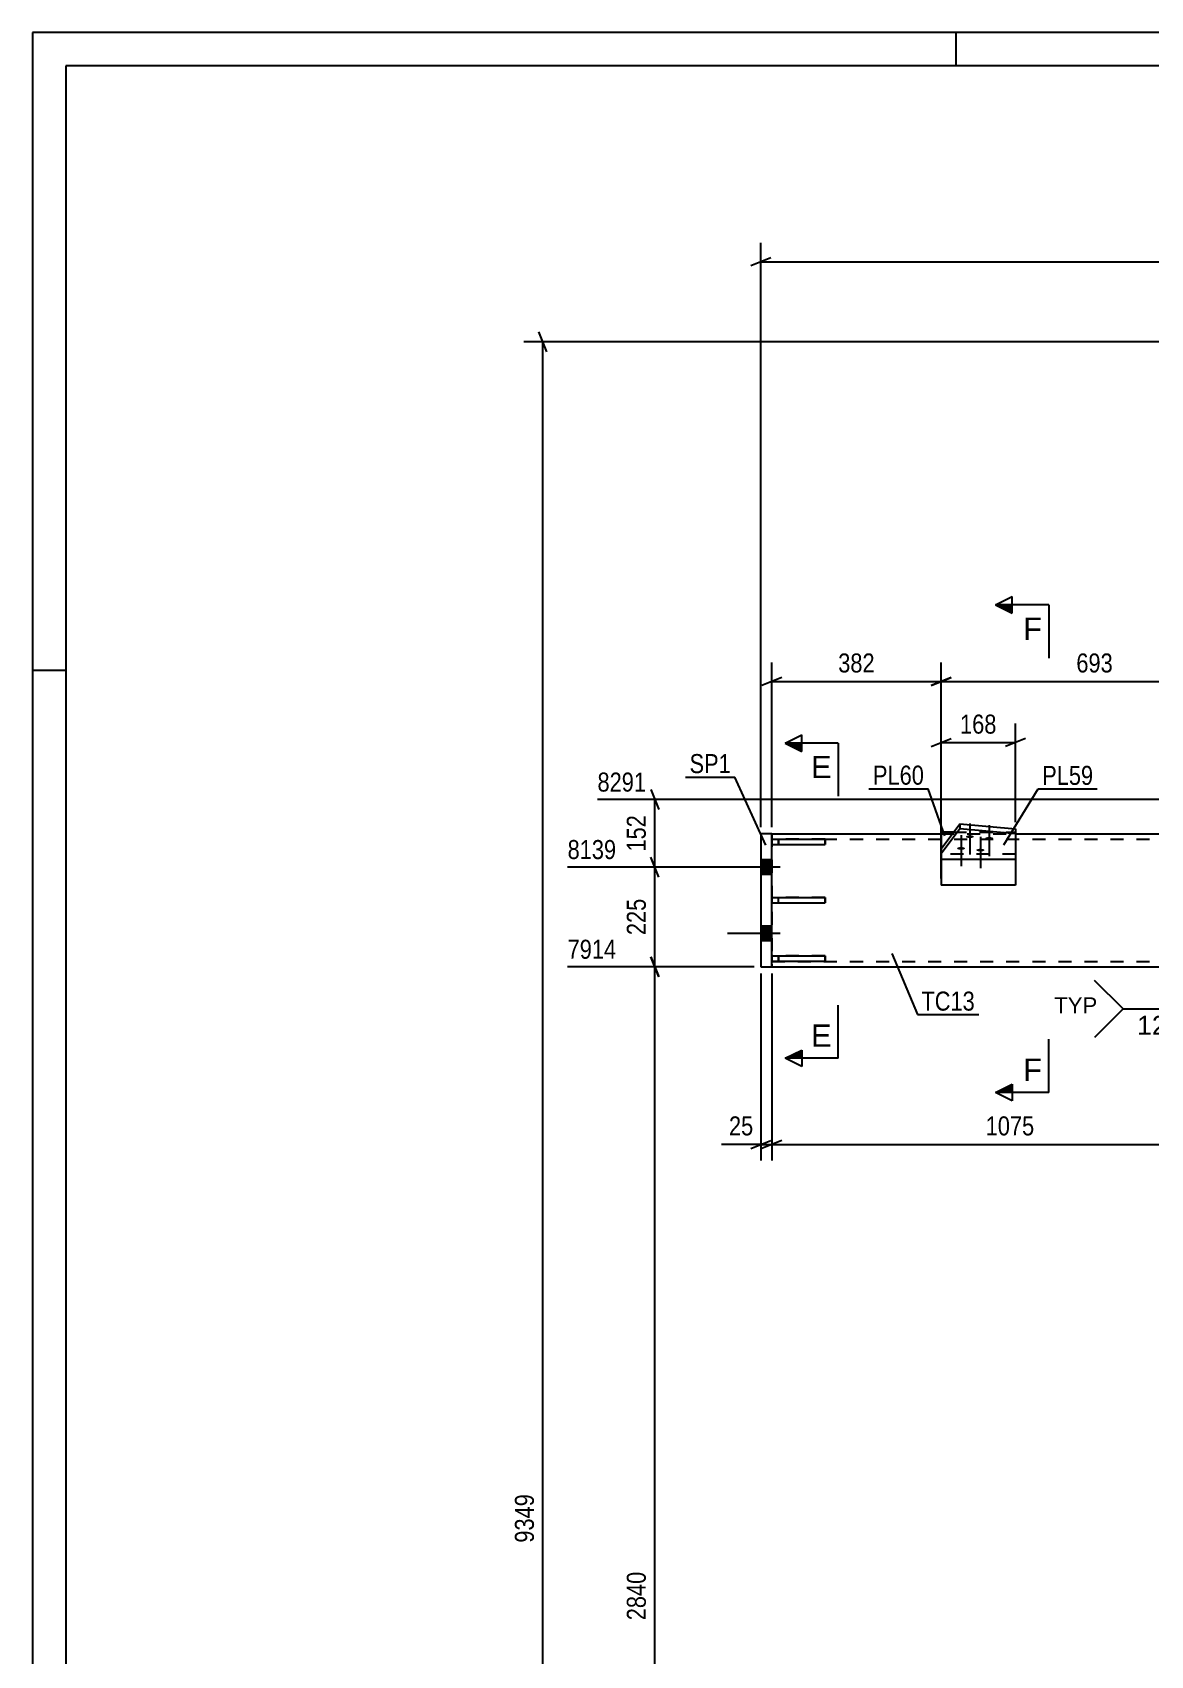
# Model space of a CAD drawing. Header units: millimetres. Extents: x 0 to 1189, y 0 to 841.
# Drawn here: x 0 to 168.2, y 596.8 to 841 of the extents above; entities that cross this region are included whole.
import ezdxf

# ---------------------------------------------------------------- set-up
doc = ezdxf.new("R2010")
doc.units = ezdxf.units.MM
doc.linetypes.add('DXK_LINE_DOT2', pattern=[3.9198, 1.9599, -1.9599])
doc.styles.add('Arial', font='ARIAL.TTF', dxfattribs={"height": 0.2})
doc.styles.add('Arial Narrow', font='ARIALN.TTF', dxfattribs={"height": 0.2})

# ---------------------------------------------------------------- blocks, each defined once
blk = doc.blocks.new('Unknown-682122038-1161')
at = {"color": 5, "linetype": 'Continuous'}
for p, q in [((1189, 841), (0, 841)), ((0, 841), (0, 0)), ((139, 836), (139, 841)), ((1184, 836), (5, 836)), ((5, 836), (5, 5)), ((5, 745), (0, 745))]:
    blk.add_line(p, q, dxfattribs=at)
blk = doc.blocks.new('Part-682122038-6220 - 6126')
at = {"color": 2, "linetype": 'Continuous'}
for p, q in [((111.25, 710.84), (119.25, 710.84)), ((111.25, 710.84), (111.25, 710.04)), ((119.25, 710.84), (119.25, 710.04)), ((111.25, 710.04), (119.25, 710.04))]:
    blk.add_line(p, q, dxfattribs=at)
at = {"color": 7, "linetype": 'DXK_LINE_DOT2'}
blk.add_line((112.25, 710.04), (112.25, 710.84), dxfattribs=at)
blk = doc.blocks.new('Part-682122038-6221 - 6126')
at = {"color": 2, "linetype": 'Continuous'}
for p, q in [((111.25, 719.61), (119.25, 719.61)), ((111.25, 719.61), (111.25, 718.81)), ((111.25, 718.81), (119.25, 718.81)), ((119.25, 719.61), (119.25, 718.81))]:
    blk.add_line(p, q, dxfattribs=at)
at = {"color": 7, "linetype": 'DXK_LINE_DOT2'}
blk.add_line((112.25, 718.81), (112.25, 719.61), dxfattribs=at)
blk = doc.blocks.new('Part-682122038-6225 - 6126')
at = {"color": 7, "linetype": 'DXK_LINE_DOT2'}
for p, q in [((119.25, 702.08), (111.25, 702.08)), ((111.25, 702.08), (111.25, 701.28)), ((111.25, 701.28), (119.25, 701.28)), ((112.25, 702.08), (112.25, 701.28)), ((119.25, 701.28), (119.25, 702.08))]:
    blk.add_line(p, q, dxfattribs=at)
blk = doc.blocks.new('Part-682122038-6161 - 6126')
at = {"color": 2, "linetype": 'Continuous'}
for p, q in [((111.25, 720.44), (136.72, 720.44)), ((147.91, 720.44), (182.91, 720.44)), ((111.25, 700.44), (182.91, 700.44))]:
    blk.add_line(p, q, dxfattribs=at)
at = {"color": 7, "linetype": 'DXK_LINE_DOT2'}
for p, q in [((111.25, 720.44), (111.25, 700.44)), ((136.72, 720.44), (147.91, 720.44)), ((182.91, 700.44), (182.91, 720.44)), ((111.25, 719.64), (182.91, 719.64)), ((111.25, 701.24), (182.91, 701.24))]:
    blk.add_line(p, q, dxfattribs=at)
blk = doc.blocks.new('Part-682122038-6235 - 6126')
at = {"color": 2, "linetype": 'Continuous'}
for p, q in [((138.6, 720.7), (136.72, 720.7)), ((136.72, 720.7), (136.72, 718.2)), ((136.72, 716.64), (136.72, 712.7)), ((147.91, 716.64), (147.91, 712.7)), ((147.91, 712.7), (136.72, 712.7))]:
    blk.add_line(p, q, dxfattribs=at)
at = {"color": 7, "linetype": 'DXK_LINE_DOT2'}
for p, q in [((138.6, 720.7), (147.91, 720.7)), ((147.91, 720.7), (147.91, 716.64)), ((136.72, 718.2), (136.72, 716.64))]:
    blk.add_line(p, q, dxfattribs=at)
blk = doc.blocks.new('Part-682122038-6171 - 6126')
at = {"color": 2, "linetype": 'Continuous'}
for p, q in [((109.58, 720.44), (109.58, 700.44)), ((111.25, 720.44), (109.58, 720.44)), ((111.25, 700.44), (111.25, 720.44)), ((109.58, 700.44), (111.25, 700.44))]:
    blk.add_line(p, q, dxfattribs=at)
blk = doc.blocks.new('Part-682122038-6222 - 6126')
at = {"color": 2, "linetype": 'Continuous'}
for p, q in [((111.25, 702.08), (119.25, 702.08)), ((111.25, 702.08), (111.25, 701.28)), ((111.25, 701.28), (119.25, 701.28)), ((119.25, 702.08), (119.25, 701.28))]:
    blk.add_line(p, q, dxfattribs=at)
at = {"color": 7, "linetype": 'DXK_LINE_DOT2'}
blk.add_line((112.25, 701.28), (112.25, 702.08), dxfattribs=at)
blk = doc.blocks.new('Part-682122038-6223 - 6126')
at = {"color": 7, "linetype": 'DXK_LINE_DOT2'}
for p, q in [((119.25, 710.84), (111.25, 710.84)), ((111.25, 710.84), (111.25, 710.04)), ((112.25, 710.04), (112.25, 710.84)), ((119.25, 710.04), (119.25, 710.84)), ((111.25, 710.04), (119.25, 710.04))]:
    blk.add_line(p, q, dxfattribs=at)
blk = doc.blocks.new('Part-682122038-6224 - 6126')
at = {"color": 7, "linetype": 'DXK_LINE_DOT2'}
for p, q in [((119.25, 719.61), (111.25, 719.61)), ((111.25, 719.61), (111.25, 718.81)), ((111.25, 718.81), (119.25, 718.81)), ((112.25, 719.61), (112.25, 718.81)), ((119.25, 718.81), (119.25, 719.61))]:
    blk.add_line(p, q, dxfattribs=at)
blk = doc.blocks.new('Part-682122038-6268 - 6126')
at = {"color": 2, "linetype": 'Continuous'}
for p, q in [((136.72, 718.2), (139.53, 721.95)), ((139.53, 721.2), (136.72, 717.44)), ((139.53, 721.95), (147.91, 721.21)), ((139.53, 721.95), (139.53, 721.2)), ((147.91, 720.46), (139.53, 721.2)), ((147.91, 721.21), (147.91, 716.64)), ((136.72, 718.2), (136.72, 716.64)), ((136.72, 716.64), (147.91, 716.64))]:
    blk.add_line(p, q, dxfattribs=at)
at = {"color": 7, "linetype": 'DXK_LINE_DOT2'}
for p, q in [((136.72, 717.39), (136.72, 717.44)), ((147.91, 717.39), (136.72, 717.39))]:
    blk.add_line(p, q, dxfattribs=at)
blk = doc.blocks.new('Bolt-682122038-6271 - 6126')
at = {"linetype": 'Continuous'}
for points in [[(109.58, 716.54), (109.58, 714.34), (111.25, 714.34), (111.25, 716.54)], [(109.58, 716.54), (109.58, 714.34), (111.25, 714.34), (111.25, 716.54)], [(109.58, 706.54), (109.58, 704.34), (111.25, 704.34), (111.25, 706.54)], [(109.58, 706.54), (109.58, 704.34), (111.25, 704.34), (111.25, 706.54)]]:
    blk.add_hatch(color=1, dxfattribs=at).paths.add_polyline_path(points)
at = {"color": 1, "linetype": 'Continuous'}
for p, q in [((111.25, 716.54), (109.58, 716.54)), ((111.25, 716.54), (109.58, 716.54)), ((112.52, 715.44), (104.58, 715.44)), ((112.52, 715.44), (104.58, 715.44)), ((111.25, 714.34), (109.58, 714.34)), ((111.25, 714.34), (109.58, 714.34)), ((111.25, 706.54), (109.58, 706.54)), ((111.25, 706.54), (109.58, 706.54)), ((112.52, 705.44), (104.58, 705.44)), ((112.52, 705.44), (104.58, 705.44)), ((111.25, 704.34), (109.58, 704.34)), ((111.25, 704.34), (109.58, 704.34))]:
    blk.add_line(p, q, dxfattribs=at)
blk = doc.blocks.new('Bolt-682122038-6276 - 6126')
at = {"linetype": 'Continuous'}
for points in [[(139.72, 718.45), (139.85, 718.44), (139.97, 718.43), (140.08, 718.41), (140.17, 718.38), (140.24, 718.34), (140.29, 718.3), (140.32, 718.26), (140.32, 718.22), (140.29, 718.18), (140.24, 718.14), (140.17, 718.1), (140.08, 718.07), (139.97, 718.05), (139.85, 718.04), (139.72, 718.04), (139.6, 718.04), (139.48, 718.05), (139.37, 718.07), (139.28, 718.1), (139.2, 718.14), (139.15, 718.18), (139.13, 718.22), (139.13, 718.26), (139.15, 718.3), (139.2, 718.34), (139.28, 718.38), (139.37, 718.41), (139.48, 718.43), (139.6, 718.44)], [(141.05, 720.21), (141.17, 720.21), (141.29, 720.19), (141.4, 720.17), (141.49, 720.14), (141.57, 720.11), (141.62, 720.07), (141.64, 720.03), (141.64, 719.99), (141.62, 719.94), (141.57, 719.9), (141.49, 719.87), (141.4, 719.84), (141.29, 719.82), (141.17, 719.81), (141.05, 719.8), (140.92, 719.81), (140.8, 719.82), (140.7, 719.84), (140.6, 719.87), (140.53, 719.9), (140.48, 719.94), (140.45, 719.99), (140.45, 720.03), (140.48, 720.07), (140.53, 720.11), (140.6, 720.14), (140.7, 720.17), (140.8, 720.19), (140.92, 720.21)], [(142.63, 718.19), (142.75, 718.19), (142.87, 718.17), (142.98, 718.15), (143.08, 718.12), (143.15, 718.09), (143.2, 718.05), (143.23, 718.01), (143.23, 717.96), (143.2, 717.92), (143.15, 717.88), (143.08, 717.85), (142.98, 717.82), (142.87, 717.8), (142.75, 717.78), (142.63, 717.78), (142.5, 717.78), (142.39, 717.8), (142.28, 717.82), (142.18, 717.85), (142.11, 717.88), (142.06, 717.92), (142.03, 717.96), (142.03, 718.01), (142.06, 718.05), (142.11, 718.09), (142.18, 718.12), (142.28, 718.15), (142.39, 718.17), (142.5, 718.19)], [(143.95, 719.96), (144.08, 719.95), (144.2, 719.94), (144.31, 719.92), (144.4, 719.89), (144.47, 719.86), (144.52, 719.82), (144.55, 719.77), (144.55, 719.73), (144.52, 719.69), (144.47, 719.65), (144.4, 719.62), (144.31, 719.59), (144.2, 719.57), (144.08, 719.55), (143.95, 719.55), (143.83, 719.55), (143.71, 719.57), (143.6, 719.59), (143.51, 719.62), (143.43, 719.65), (143.38, 719.69), (143.36, 719.73), (143.36, 719.77), (143.38, 719.82), (143.43, 719.86), (143.51, 719.89), (143.6, 719.92), (143.71, 719.94), (143.83, 719.95)]]:
    blk.add_hatch(color=1, dxfattribs=at).paths.add_polyline_path(points)
at = {"color": 1, "linetype": 'Continuous'}
for p, q in [((141.05, 722.01), (141.05, 717.31)), ((143.95, 721.76), (143.95, 717.06)), ((139.72, 720.25), (139.72, 715.55)), ((142.63, 719.99), (142.63, 715.29))]:
    blk.add_line(p, q, dxfattribs=at)
blk = doc.blocks.new('StraightDimension-682122038-15613 - 6126')
at = {"color": 7, "linetype": 'Continuous'}
for p, q in [((111.25, 699.44), (111.25, 671.31)), ((182.91, 699.44), (182.91, 671.31)), ((112.75, 674.31), (109.75, 673.11)), ((181.41, 673.11), (184.41, 674.31)), ((111.25, 673.71), (182.91, 673.71))]:
    blk.add_line(p, q, dxfattribs=at)
at = {"color": 0}
blk.add_wipeout([(151.34, 674.46), (151.34, 678.66), (142.83, 678.66), (142.83, 674.46)], dxfattribs=at)
at = {"color": 3, "style": 'Arial Narrow'}
blk.add_text('1075', height=2.863, dxfattribs=at).set_placement((143.43, 675.06))
blk = doc.blocks.new('StraightDimension-682122038-15614 - 6126')
at = {"color": 7, "linetype": 'Continuous'}
for p, q in [((109.58, 699.44), (109.58, 671.31)), ((111.25, 699.44), (111.25, 671.31)), ((108.08, 673.11), (111.08, 674.31)), ((112.75, 674.31), (109.75, 673.11)), ((109.58, 673.71), (111.25, 673.71))]:
    blk.add_line(p, q, dxfattribs=at)
at = {"color": 0}
blk.add_wipeout([(109.06, 674.46), (109.06, 678.66), (104.2, 678.66), (104.2, 674.46)], dxfattribs=at)
at = {"color": 7, "linetype": 'Continuous'}
blk.add_line((109.58, 673.71), (103.68, 673.71), dxfattribs=at)
blk.add_line((109.58, 673.71), (103.68, 673.71), dxfattribs=at)
at = {"color": 3, "style": 'Arial Narrow'}
blk.add_text('25', height=2.863, dxfattribs=at).set_placement((104.8, 675.06))
blk = doc.blocks.new('StraightDimension-682122038-6437 - 6126')
at = {"color": 7, "linetype": 'Continuous'}
for p, q in [((198.58, 794.44), (73.95, 794.44)), ((77.4, 792.94), (76.2, 795.94)), ((76.8, 440.44), (76.8, 794.44))]:
    blk.add_line(p, q, dxfattribs=at)
at = {"color": 0}
blk.add_wipeout([(76.05, 621.7), (71.85, 621.7), (71.85, 613.19), (76.05, 613.19)], dxfattribs=at)
at = {"color": 3, "style": 'Arial Narrow'}
blk.add_text('9349', height=2.863, rotation=90.0002, dxfattribs=at).set_placement((75.45, 613.79))
blk = doc.blocks.new('StraightDimension-682122038-85062 - 6126')
at = {"color": 7, "linetype": 'Continuous'}
for p, q in [((94.24, 698.94), (93.04, 701.94)), ((108.58, 700.44), (80.52, 700.44)), ((93.64, 511.11), (93.64, 700.44)), ((143.58, 511.11), (85.02, 511.11)), ((93.04, 512.61), (94.24, 509.61))]:
    blk.add_line(p, q, dxfattribs=at)
at = {"color": 0, "linetype": 'Continuous'}
blk.add_wipeout([(88.44, 701.04), (88.44, 705.24), (79.92, 705.24), (79.92, 701.04)], dxfattribs=at)
at = {"color": 0}
blk.add_wipeout([(92.89, 610.03), (88.69, 610.03), (88.69, 601.52), (92.89, 601.52)], dxfattribs=at)
at = {"color": 3, "linetype": 'Continuous', "style": 'Arial Narrow'}
blk.add_text('7914', height=2.863, dxfattribs=at).set_placement((80.52, 701.64))
at = {"color": 3, "style": 'Arial Narrow'}
blk.add_text('2840', height=2.863, rotation=90.0002, dxfattribs=at).set_placement((92.29, 602.12))
blk = doc.blocks.new('StraightDimension-682122038-6574 - 6126')
at = {"color": 7, "linetype": 'Continuous'}
for p, q in [((111.25, 721.44), (111.25, 746.21)), ((136.72, 713.7), (136.72, 746.21)), ((112.75, 743.96), (109.75, 742.76)), ((111.25, 743.36), (136.72, 743.36)), ((135.22, 742.76), (138.22, 743.96))]:
    blk.add_line(p, q, dxfattribs=at)
at = {"color": 0}
blk.add_wipeout([(127.33, 744.11), (127.33, 748.31), (120.64, 748.31), (120.64, 744.11)], dxfattribs=at)
at = {"color": 3, "style": 'Arial Narrow'}
blk.add_text('382', height=2.863, dxfattribs=at).set_placement((121.24, 744.71))
blk = doc.blocks.new('StraightDimension-682122038-6580 - 6126')
at = {"color": 7, "linetype": 'Continuous'}
for p, q in [((136.72, 713.7), (136.72, 746.21)), ((182.91, 726.59), (182.91, 746.21)), ((138.22, 743.96), (135.22, 742.76)), ((136.72, 743.36), (182.91, 743.36)), ((181.41, 742.76), (184.41, 743.96))]:
    blk.add_line(p, q, dxfattribs=at)
at = {"color": 0}
blk.add_wipeout([(163.16, 744.11), (163.16, 748.31), (156.47, 748.31), (156.47, 744.11)], dxfattribs=at)
at = {"color": 3, "style": 'Arial Narrow'}
blk.add_text('693', height=2.863, dxfattribs=at).set_placement((157.07, 744.71))
blk = doc.blocks.new('StraightDimension-682122038-45795 - 6126')
at = {"color": 7, "linetype": 'Continuous'}
for p, q in [((109.58, 721.44), (109.58, 809.36)), ((111.08, 807.11), (108.08, 805.91)), ((109.58, 806.51), (305.58, 806.51))]:
    blk.add_line(p, q, dxfattribs=at)
blk = doc.blocks.new('StraightDimension-682122038-85061 - 6126')
at = {"color": 7, "linetype": 'Continuous'}
for p, q in [((94.24, 713.94), (93.04, 716.94)), ((105.25, 715.44), (80.52, 715.44)), ((93.64, 700.44), (93.64, 715.44)), ((93.04, 701.94), (94.24, 698.94)), ((108.58, 700.44), (80.52, 700.44))]:
    blk.add_line(p, q, dxfattribs=at)
at = {"color": 0, "linetype": 'Continuous'}
blk.add_wipeout([(88.44, 716.04), (88.44, 720.24), (79.92, 720.24), (79.92, 716.04)], dxfattribs=at)
at = {"color": 0}
blk.add_wipeout([(92.89, 711.29), (88.69, 711.29), (88.69, 704.6), (92.89, 704.6)], dxfattribs=at)
at = {"color": 3, "linetype": 'Continuous', "style": 'Arial Narrow'}
blk.add_text('8139', height=2.863, dxfattribs=at).set_placement((80.52, 716.64))
at = {"color": 3, "style": 'Arial Narrow'}
blk.add_text('225', height=2.863, rotation=90.0002, dxfattribs=at).set_placement((92.29, 705.2))
blk = doc.blocks.new('StraightDimension-682122038-77588 - 6126')
at = {"color": 7, "linetype": 'Continuous'}
for p, q in [((136.72, 721.7), (136.72, 737.01)), ((147.91, 722.21), (147.91, 737.01)), ((135.22, 733.56), (138.22, 734.76)), ((136.72, 734.16), (147.91, 734.16)), ((149.41, 734.76), (146.41, 733.56))]:
    blk.add_line(p, q, dxfattribs=at)
at = {"color": 0}
blk.add_wipeout([(145.66, 734.91), (145.66, 739.11), (138.97, 739.11), (138.97, 734.91)], dxfattribs=at)
at = {"color": 3, "style": 'Arial Narrow'}
blk.add_text('168', height=2.863, dxfattribs=at).set_placement((139.57, 735.51))
blk = doc.blocks.new('StraightDimension-682122038-85060 - 6126')
at = {"color": 7, "linetype": 'Continuous'}
for p, q in [((181.91, 725.59), (85.02, 725.59)), ((93.04, 727.09), (94.24, 724.09)), ((93.64, 715.44), (93.64, 725.59)), ((94.24, 713.94), (93.04, 716.94)), ((105.25, 715.44), (80.52, 715.44))]:
    blk.add_line(p, q, dxfattribs=at)
at = {"color": 0, "linetype": 'Continuous'}
blk.add_wipeout([(92.94, 726.19), (92.94, 730.39), (84.42, 730.39), (84.42, 726.19)], dxfattribs=at)
at = {"color": 0}
blk.add_wipeout([(92.89, 723.86), (88.69, 723.86), (88.69, 717.17), (92.89, 717.17)], dxfattribs=at)
at = {"color": 3, "linetype": 'Continuous', "style": 'Arial Narrow'}
blk.add_text('8291', height=2.863, dxfattribs=at).set_placement((85.02, 726.79))
at = {"color": 3, "style": 'Arial Narrow'}
blk.add_text('152', height=2.863, rotation=90.0002, dxfattribs=at).set_placement((92.29, 717.77))
blk = doc.blocks.new('Mark-682122038-6157 - 6126')
at = {"color": 0}
blk.add_wipeout([(141.8, 693.84), (141.8, 696.84), (133.76, 696.84), (133.76, 693.84)], dxfattribs=at)
blk.add_wipeout([(141.8, 693.84), (141.8, 696.84), (133.76, 696.84), (133.76, 693.84)], dxfattribs=at)
at = {"color": 30, "linetype": 'Continuous'}
for p, q in [((129.3, 702.45), (133.16, 693.24)), ((133.16, 693.24), (142.4, 693.24))]:
    blk.add_line(p, q, dxfattribs=at)
at = {"color": 3, "style": 'Arial Narrow'}
blk.add_text('TC13', height=2.863, dxfattribs=at).set_placement((133.76, 693.84))
blk = doc.blocks.new('Mark-682122038-6231 - 6126')
at = {"color": 0}
blk.add_wipeout([(134.15, 727.83), (134.15, 730.83), (126.47, 730.83), (126.47, 727.83)], dxfattribs=at)
blk.add_wipeout([(134.15, 727.83), (134.15, 730.83), (126.47, 730.83), (126.47, 727.83)], dxfattribs=at)
at = {"color": 30, "linetype": 'Continuous'}
for p in [(125.87, 727.23), (137.28, 720.12)]:
    blk.add_line(p, (134.75, 727.23), dxfattribs=at)
at = {"color": 3, "style": 'Arial Narrow'}
blk.add_text('PL60', height=2.863, dxfattribs=at).set_placement((126.47, 727.83))
blk = doc.blocks.new('Mark-682122038-6167 - 6126')
at = {"color": 0}
blk.add_wipeout([(105.08, 729.57), (105.08, 732.57), (98.87, 732.57), (98.87, 729.57)], dxfattribs=at)
blk.add_wipeout([(105.08, 729.57), (105.08, 732.57), (98.87, 732.57), (98.87, 729.57)], dxfattribs=at)
at = {"color": 30, "linetype": 'Continuous'}
for p in [(98.27, 728.97), (110.35, 718.73)]:
    blk.add_line(p, (105.68, 728.97), dxfattribs=at)
at = {"color": 3, "style": 'Arial Narrow'}
blk.add_text('SP1', height=2.863, dxfattribs=at).set_placement((98.87, 729.57))
blk = doc.blocks.new('SectionMark-682122038-24115 - 6126')
at = {"linetype": 'Continuous'}
for points in [[(147.41, 754.87), (147.41, 753.62), (144.91, 754.87)], [(147.41, 682.77), (147.41, 681.52), (144.91, 681.52)]]:
    blk.add_hatch(color=6, dxfattribs=at).paths.add_polyline_path(points)
at = {"color": 6, "linetype": 'Continuous'}
for p, q in [((144.91, 754.87), (147.41, 756.12)), ((152.91, 754.87), (144.91, 754.87)), ((144.91, 754.87), (147.41, 753.62)), ((147.41, 753.62), (147.41, 756.12)), ((144.91, 681.52), (147.41, 682.77)), ((152.91, 681.52), (144.91, 681.52)), ((147.41, 680.27), (144.91, 681.52)), ((147.41, 682.77), (147.41, 680.27))]:
    blk.add_line(p, q, dxfattribs=at)
at = {"color": 0, "linetype": 'Continuous'}
for points in [[(151.91, 749.62), (151.91, 753.12), (149.06, 753.12), (149.06, 749.62)], [(151.91, 683.27), (151.91, 686.77), (149.06, 686.77), (149.06, 683.27)]]:
    blk.add_wipeout(points, dxfattribs=at)
at = {"color": 6, "linetype": 'Continuous'}
for p, q in [((152.91, 754.87), (152.91, 746.87)), ((152.91, 681.52), (152.91, 689.52))]:
    blk.add_line(p, q, dxfattribs=at)
at = {"color": 3, "linetype": 'Continuous', "style": 'Arial'}
for p in [(149.06, 749.62), (149.06, 683.27)]:
    blk.add_text('F', height=3.34, dxfattribs=at).set_placement(p)
blk = doc.blocks.new('WeldMark-682122038-6642 - 6126')
at = {"linetype": 'Continuous'}
blk.add_hatch(color=30, dxfattribs=at).paths.add_polyline_path([(180.48, 698.54), (182.91, 700.44), (181.66, 697.62)])
at = {"color": 3, "linetype": 'Continuous'}
for q in [(159.82, 698.38), (159.82, 689.81)]:
    blk.add_line((164.11, 694.1), q, dxfattribs=at)
at = {"color": 30, "linetype": 'Continuous'}
blk.add_line((182.91, 700.44), (177.97, 694.1), dxfattribs=at)
at = {"color": 3, "linetype": 'Continuous'}
for start, end in [(90, 270), (270, 90)]:
    blk.add_arc((177.97, 694.1), 1.5, start, end, dxfattribs=at)
at = {"color": 0}
blk.add_wipeout([(170.07, 690), (170.07, 693.4), (166.01, 693.4), (166.01, 690)], dxfattribs=at)
at = {"color": 30, "linetype": 'Continuous'}
blk.add_line((164.11, 694.1), (177.97, 694.1), dxfattribs=at)
at = {"color": 3, "linetype": 'Continuous'}
for p, q in [((170.72, 694.1), (175.01, 694.1)), ((175.01, 694.1), (170.72, 689.81)), ((170.72, 689.81), (170.72, 694.1))]:
    blk.add_line(p, q, dxfattribs=at)
at = {"color": 3, "style": 'Arial'}
blk.add_text('12', height=2.865, dxfattribs=at).set_placement((166.21, 690.2))
at = {"color": 0, "linetype": 'Continuous'}
blk.add_wipeout([(160.21, 693.45), (160.21, 695.95), (153.73, 695.95), (153.73, 693.45)], dxfattribs=at)
blk.add_wipeout([(160.21, 693.45), (160.21, 695.95), (153.73, 695.95), (153.73, 693.45)], dxfattribs=at)
at = {"color": 3, "linetype": 'Continuous', "style": 'Arial'}
blk.add_text('TYP', height=2.388, dxfattribs=at).set_placement((153.73, 693.45))
blk = doc.blocks.new('Mark-682122038-16242 - 6126')
at = {"color": 0}
blk.add_wipeout([(159.61, 727.8), (159.61, 730.8), (151.93, 730.8), (151.93, 727.8)], dxfattribs=at)
blk.add_wipeout([(159.61, 727.8), (159.61, 730.8), (151.93, 730.8), (151.93, 727.8)], dxfattribs=at)
at = {"color": 30, "linetype": 'Continuous'}
for p, q in [((146.18, 718.8), (151.33, 727.2)), ((151.33, 727.2), (160.21, 727.2))]:
    blk.add_line(p, q, dxfattribs=at)
at = {"color": 3, "style": 'Arial Narrow'}
blk.add_text('PL59', height=2.863, dxfattribs=at).set_placement((151.93, 727.8))
blk = doc.blocks.new('SectionMark-682122038-23956 - 6126')
at = {"linetype": 'Continuous'}
for points in [[(115.75, 734.08), (115.75, 732.83), (113.25, 734.08)], [(115.75, 687.91), (115.75, 686.66), (113.25, 686.66)]]:
    blk.add_hatch(color=6, dxfattribs=at).paths.add_polyline_path(points)
at = {"color": 6, "linetype": 'Continuous'}
for p, q in [((113.25, 734.08), (115.75, 735.33)), ((115.75, 732.83), (115.75, 735.33)), ((121.25, 734.08), (113.25, 734.08)), ((113.25, 734.08), (115.75, 732.83)), ((113.25, 686.66), (115.75, 687.91)), ((121.25, 686.66), (113.25, 686.66)), ((115.75, 685.41), (113.25, 686.66)), ((115.75, 687.91), (115.75, 685.41))]:
    blk.add_line(p, q, dxfattribs=at)
at = {"color": 0, "linetype": 'Continuous'}
for points in [[(120.25, 728.83), (120.25, 732.33), (117.14, 732.33), (117.14, 728.83)], [(120.25, 688.41), (120.25, 691.91), (117.14, 691.91), (117.14, 688.41)]]:
    blk.add_wipeout(points, dxfattribs=at)
at = {"color": 6, "linetype": 'Continuous'}
for p, q in [((121.25, 734.08), (121.25, 726.08)), ((121.25, 686.66), (121.25, 694.66))]:
    blk.add_line(p, q, dxfattribs=at)
at = {"color": 3, "linetype": 'Continuous', "style": 'Arial'}
for p in [(117.14, 728.83), (117.14, 688.41)]:
    blk.add_text('E', height=3.34, dxfattribs=at).set_placement(p)

msp = doc.modelspace()

# ---------------------------------------------------------------- block references
for name in ['Unknown-682122038-1161', 'Part-682122038-6171 - 6126', 'Part-682122038-6161 - 6126', 'Part-682122038-6268 - 6126', 'Part-682122038-6235 - 6126', 'Bolt-682122038-6276 - 6126', 'Part-682122038-6221 - 6126', 'Part-682122038-6224 - 6126', 'Bolt-682122038-6271 - 6126', 'Part-682122038-6220 - 6126', 'Part-682122038-6223 - 6126', 'Part-682122038-6225 - 6126', 'Part-682122038-6222 - 6126']:
    msp.add_blockref(name, (0, 0))

# ---------------------------------------------------------------- next in the draw order: block references
msp.add_blockref('StraightDimension-682122038-15613 - 6126', (0, 0))

# ---------------------------------------------------------------- next in the draw order: block references
msp.add_blockref('StraightDimension-682122038-15614 - 6126', (0, 0))

# ---------------------------------------------------------------- next in the draw order: block references
msp.add_blockref('StraightDimension-682122038-6437 - 6126', (0, 0))

# ---------------------------------------------------------------- next in the draw order: block references
for name in ['StraightDimension-682122038-6574 - 6126', 'StraightDimension-682122038-85062 - 6126']:
    msp.add_blockref(name, (0, 0))

# ---------------------------------------------------------------- next in the draw order: block references
msp.add_blockref('StraightDimension-682122038-6580 - 6126', (0, 0))

# ---------------------------------------------------------------- next in the draw order: block references
msp.add_blockref('StraightDimension-682122038-45795 - 6126', (0, 0))

# ---------------------------------------------------------------- next in the draw order: block references
for name in ['StraightDimension-682122038-77588 - 6126', 'StraightDimension-682122038-85061 - 6126', 'Mark-682122038-6157 - 6126']:
    msp.add_blockref(name, (0, 0))

# ---------------------------------------------------------------- next in the draw order: block references
msp.add_blockref('StraightDimension-682122038-85060 - 6126', (0, 0))

# ---------------------------------------------------------------- next in the draw order: block references
for name in ['SectionMark-682122038-24115 - 6126', 'SectionMark-682122038-23956 - 6126', 'Mark-682122038-6167 - 6126', 'Mark-682122038-6231 - 6126']:
    msp.add_blockref(name, (0, 0))

# ---------------------------------------------------------------- next in the draw order: block references
for name in ['Mark-682122038-16242 - 6126', 'WeldMark-682122038-6642 - 6126']:
    msp.add_blockref(name, (0, 0))

doc.saveas('drawing.dxf')
